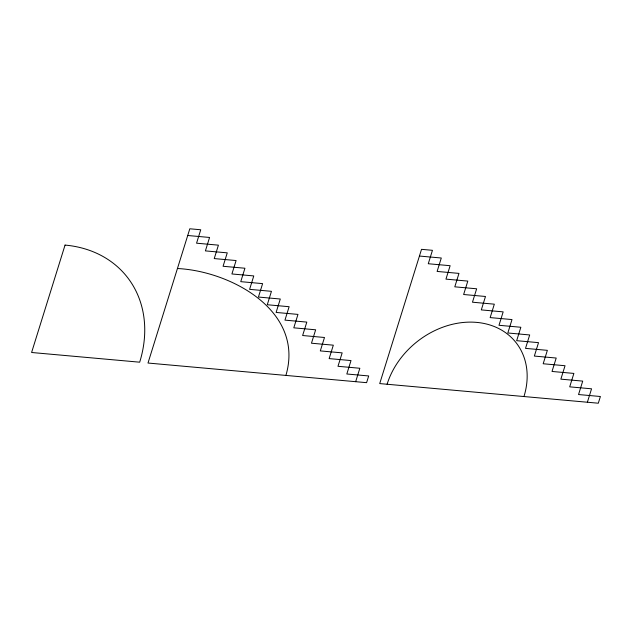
<?xml version="1.0" encoding="UTF-8"?>
<svg xmlns="http://www.w3.org/2000/svg" width="632" height="632" viewBox="0 0 632 632"><rect width="100%" height="100%" fill="white"/><g stroke="black" fill="none" stroke-linecap="round" stroke-linejoin="round"><path stroke-width="0.95" d="M285.909 375.424C304.822 311.252 231.352 271.183 177.434 268.521M355.666 381.688L359.845 368.259L337.986 366.299L342.165 352.869L320.305 350.91L324.493 337.488L302.625 335.521L306.812 322.099L284.953 320.132L289.132 306.71L267.273 304.743L271.452 291.32L249.593 289.353L253.772 275.931L231.912 273.964L236.099 260.542L214.24 258.583L218.419 245.153L196.56 243.194L200.739 229.764L189.813 228.784L147.999 363.037L366.592 382.668L368.685 375.953L346.826 373.994L351.005 360.564L329.146 358.605L333.325 345.175L311.465 343.216L315.652 329.793L293.793 327.826L297.972 314.404L276.113 312.437L280.292 299.015L258.433 297.048L262.612 283.626L240.752 281.659L244.94 268.237L223.072 266.277L227.259 252.847L205.4 250.888L209.579 237.458L187.72 235.499M587.381 402.236L591.56 388.806L569.701 386.847L573.88 373.417L552.02 371.458L556.207 358.036L534.348 356.069L538.527 342.647L516.668 340.68L520.847 327.257L498.988 325.29L503.167 311.868L481.308 309.901L485.487 296.479L463.627 294.512L467.814 281.09L445.955 279.131L450.134 265.701L428.275 263.742L432.454 250.312L421.528 249.332L379.714 383.585L598.307 403.216L600.4 396.501L578.541 394.542L582.72 381.112L560.861 379.153L565.04 365.723L543.18 363.763L547.367 350.341L525.508 348.374L529.687 334.952L507.828 332.985L512.007 319.563L490.148 317.596L494.327 304.174L472.467 302.207L476.654 288.785L454.795 286.825L458.974 273.395L437.115 271.436L441.294 258.006L419.435 256.047M387.092 384.248A77.096 62.054 -38.5 0 1 476.71 322.391A77.096 62.054 -38.5 0 1 523.96 396.541M65.049 245.082L31.6 352.49L139.68 362.191A121.763 97.999 -38.5 0 0 65.049 245.082"/></g></svg>
